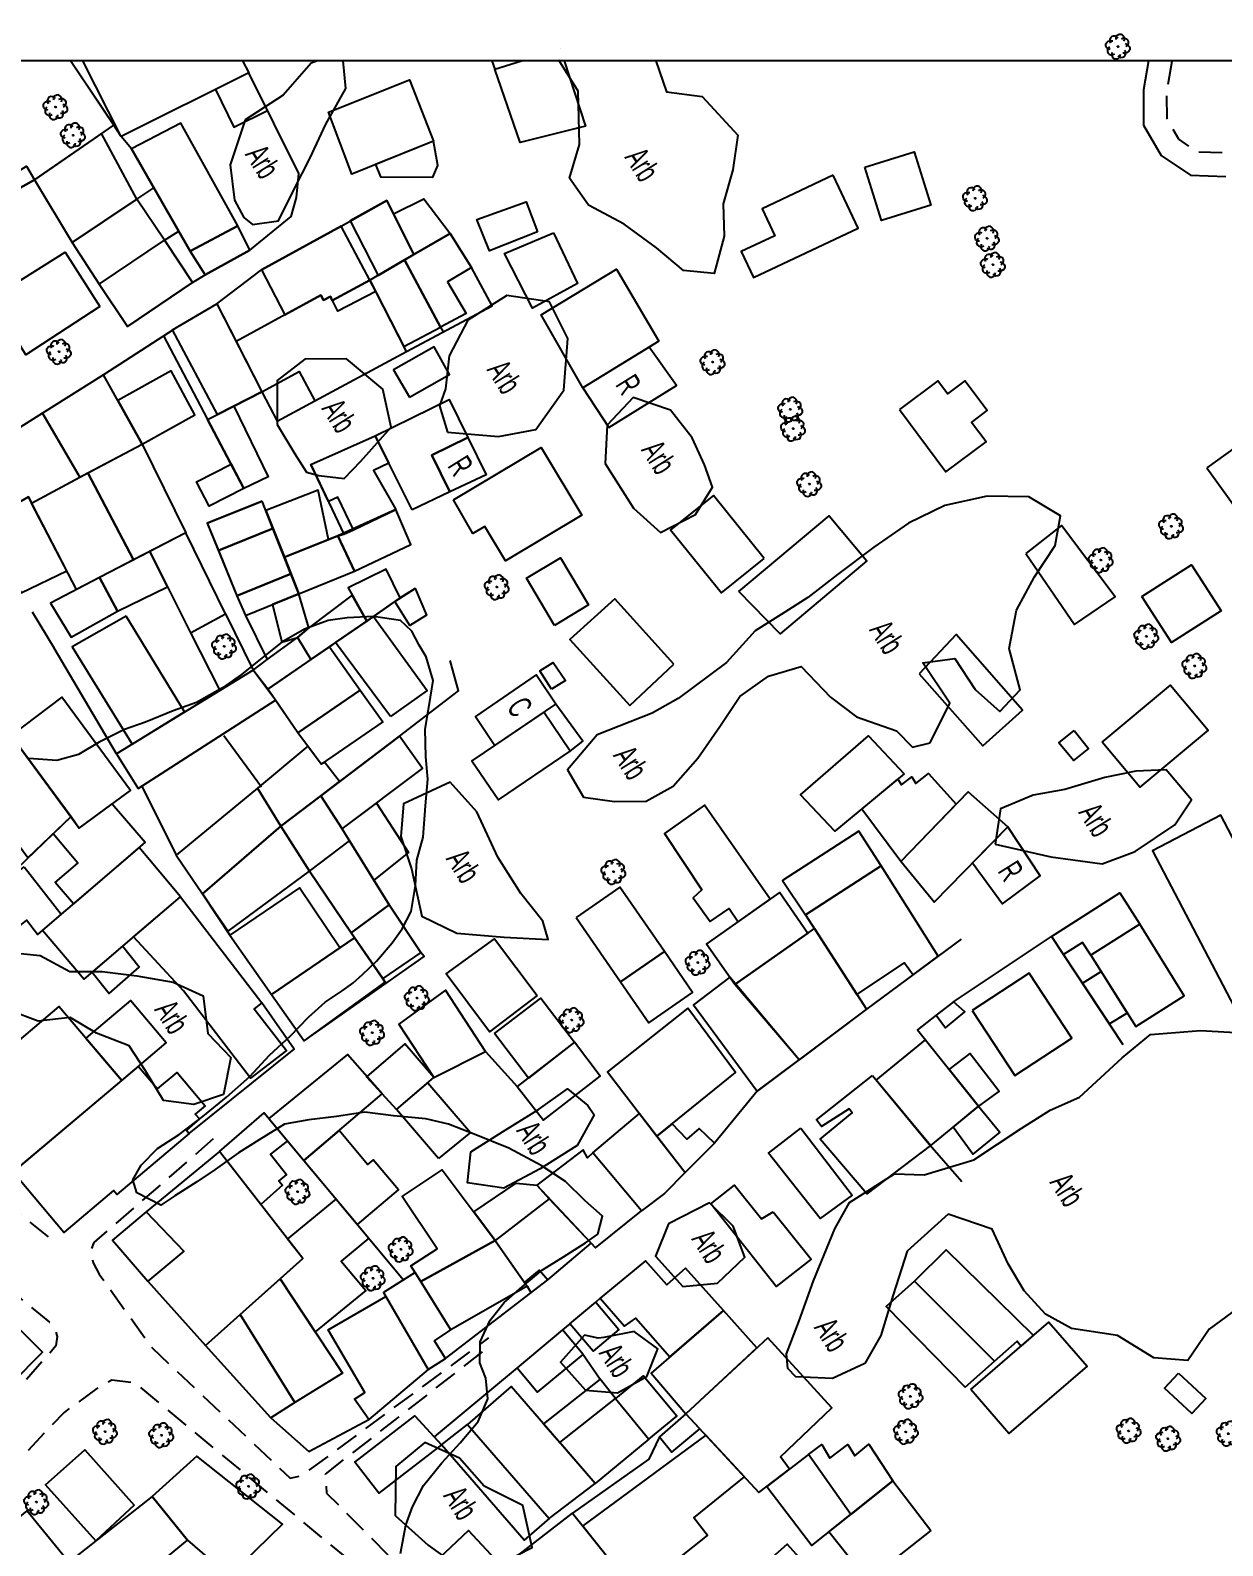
# Model space of a CAD drawing. Header units: millimetres. Extents: x 438774 to 440085, y 7202522 to 7203572.
# Drawn here: x 439417.3 to 439518.8, y 7203430.5 to 7203559.6 of the extents above; entities that cross this region are included whole.
import ezdxf

# ---------------------------------------------------------------- set-up
doc = ezdxf.new("R2010")
doc.units = ezdxf.units.MM
doc.linetypes.add('06', pattern=[3, 2, -1])
doc.linetypes.add('12', pattern=[3, 2, -1])
for name, color, linetype in [('0211', 255, 'Continuous'), ('0403', 4, 'Continuous'), ('0421', 104, 'Continuous'), ('0611', 30, 'Continuous'), ('0707', 7, 'Continuous'), ('0801', 10, 'Continuous'), ('0803', 160, 'Continuous'), ('1005', 3, 'Continuous'), ('1006', 3, 'Continuous'), ('1007', 3, 'Continuous')]:
    doc.layers.add(name, color=color, linetype=linetype)
doc.styles.add('02', font='swissc.ttf')

# ---------------------------------------------------------------- blocks, each defined once
blk = doc.blocks.new('09')
for p, q in [((-0.04, 0.01), (0.04, 0.01)), ((-0.02, 0.03), (0.02, 0.03)), ((0, 0.05), (0, 0.05)), ((-0.04, -0.01), (0.04, -0.01)), ((-0.02, -0.03), (0.02, -0.03))]:
    blk.add_line(p, q)
for points in [[(-0.61, 0.39), (-0.76, 0.34), (-0.88, 0.27), (-0.97, 0.13), (-1, 0), (-0.96, -0.15), (-0.88, -0.26), (-0.83, -0.31), (-0.73, -0.36), (-0.58, -0.38)], [(-0.12, 0.67), (-0.2, 0.77), (-0.32, 0.84), (-0.46, 0.87), (-0.62, 0.83), (-0.74, 0.77), (-0.81, 0.63), (-0.83, 0.49), (-0.83, 0.42), (-0.79, 0.32), (-0.69, 0.22), (-0.62, 0.16)], [(-0.41, 0.6), (-0.39, 0.72), (-0.35, 0.82), (-0.3, 0.88), (-0.18, 0.96), (-0.03, 1), (0.1, 0.96), (0.24, 0.87), (0.31, 0.75), (0.36, 0.62), (0.37, 0.55)], [(0.11, 0.66), (0.19, 0.71), (0.31, 0.78), (0.42, 0.81), (0.49, 0.81), (0.63, 0.78), (0.76, 0.7), (0.82, 0.58), (0.84, 0.41), (0.81, 0.28), (0.75, 0.16), (0.69, 0.06)], [(0.67, -0.42), (0.8, -0.38), (0.91, -0.29), (0.99, -0.14), (1.01, -0.01), (0.95, 0.14), (0.86, 0.24), (0.8, 0.29), (0.7, 0.32), (0.56, 0.34)], [(-0.14, -0.69), (-0.19, -0.75), (-0.3, -0.83), (-0.4, -0.87), (-0.48, -0.87), (-0.61, -0.83), (-0.74, -0.75), (-0.8, -0.63), (-0.83, -0.47), (-0.79, -0.33), (-0.7, -0.18), (-0.64, -0.12)], [(-0.38, -0.63), (-0.34, -0.76), (-0.26, -0.88), (-0.13, -0.97), (0.01, -1.01), (0.15, -0.97), (0.27, -0.88), (0.32, -0.83), (0.36, -0.73), (0.38, -0.57)], [(0.15, -0.7), (0.32, -0.83), (0.46, -0.87), (0.62, -0.85), (0.74, -0.79), (0.83, -0.66), (0.86, -0.52), (0.86, -0.45), (0.83, -0.34), (0.74, -0.24), (0.67, -0.18)]]:
    blk.add_lwpolyline(points)
blk.add_lwpolyline([(0, -0.05), (-0.05, 0), (0, 0.05), (0.05, 0)], close=True)

msp = doc.modelspace()

# ---------------------------------------------------------------- linework, layer by layer
msp.add_lwpolyline([(440081.59, 7203556.96), (438782.49, 7203556.96), (438782.49, 7202523.15), (440081.59, 7202523.15)], close=True)
at = {"layer": '0211', "linetype": '06', "flags": 128}
msp.add_lwpolyline([(439786.13, 7203343.3), (439785.47, 7203343.14), (439782.32, 7203341.57), (439780.03, 7203339.53), (439778.39, 7203338.59), (439776.51, 7203339.23), (439774.27, 7203340.25), (439772.23, 7203342.61), (439768.68, 7203343.77), (439765.54, 7203344.21), (439762.78, 7203344.62), (439760.67, 7203345.35), (439759.26, 7203347.2), (439757.42, 7203349.95), (439754.22, 7203352.18), (439750.84, 7203352.53), (439747.96, 7203353.18), (439744.37, 7203353.73), (439741.14, 7203352.39), (439738.75, 7203351.58), (439736.26, 7203351.75), (439733.34, 7203352.27), (439729.65, 7203352.63), (439726.91, 7203351.09), (439724.47, 7203351), (439721.46, 7203351.1), (439718.61, 7203350.97), (439716.63, 7203351.34), (439715.08, 7203353.3), (439712.28, 7203355.46), (439709.14, 7203356.67), (439706.17, 7203357.6), (439703.23, 7203358.32), (439700.33, 7203359.15), (439697.36, 7203359.85), (439694.41, 7203360.49), (439690.36, 7203361.38), (439688.51, 7203361.8), (439685.46, 7203362.31), (439682.43, 7203362.7), (439679.48, 7203363.04), (439676.54, 7203363.49), (439673.57, 7203363.95), (439670.6, 7203364.38), (439667.58, 7203364.85), (439664.48, 7203365.13), (439661.42, 7203365.24), (439658.38, 7203365.3), (439655.35, 7203365.29), (439652.35, 7203365.25), (439649.32, 7203365.26), (439646.27, 7203365.1), (439643.34, 7203365), (439640.48, 7203365.04), (439637.73, 7203365.32), (439635.03, 7203365.99), (439632.2, 7203366.94), (439629.23, 7203367.75), (439626.26, 7203368.48), (439623.31, 7203369.09), (439620.44, 7203369.75), (439617.56, 7203370.53), (439614.6, 7203371.29), (439611.53, 7203371.91), (439608.41, 7203372.29), (439605.21, 7203372.43), (439602.06, 7203372.2), (439599.16, 7203371.89), (439597.38, 7203371.92), (439596.37, 7203373.55), (439596.04, 7203375.89), (439596.33, 7203379.32), (439594.37, 7203382.43), (439592.65, 7203385.07), (439590.55, 7203387.57), (439588.01, 7203389.82), (439585.1, 7203391.36), (439582.34, 7203392.58), (439580.09, 7203393.75), (439578.76, 7203395.36), (439578.36, 7203397.36), (439579.17, 7203400.6), (439577.46, 7203403.62), (439577.31, 7203404.43), (439578.14, 7203406.02), (439580.15, 7203407.37), (439582.6, 7203408.71), (439585.32, 7203409.88), (439588.13, 7203411.23), (439590.82, 7203412.78), (439593.59, 7203414.49), (439596.08, 7203417), (439597.54, 7203419.69), (439599.37, 7203421.75), (439601.36, 7203423.96), (439603.3, 7203426.08), (439605.46, 7203427.89), (439607.89, 7203429.75), (439610.22, 7203431.94), (439612.25, 7203434.29), (439612.73, 7203437.8), (439613.23, 7203440.51), (439614.22, 7203443.01), (439615.47, 7203445.29), (439617.11, 7203447), (439619.42, 7203448.07), (439622.1, 7203449.09), (439624.69, 7203449.88), (439627.47, 7203450.11), (439630.54, 7203450.4), (439634.12, 7203450.95), (439637.35, 7203453.69), (439639.31, 7203456.66), (439640.27, 7203459.56), (439641.7, 7203462.04), (439642.9, 7203464.51), (439644.93, 7203466.56), (439647.01, 7203469.86), (439646.96, 7203470.38), (439648.36, 7203470.65), (439652.63, 7203472.9), (439652.51, 7203477.37), (439651.79, 7203480.16), (439648.69, 7203482.88), (439645.33, 7203483.7), (439642.35, 7203484.5), (439639, 7203485.01), (439635.76, 7203484.65), (439632.7, 7203484.31), (439629.64, 7203483.71), (439626.44, 7203482.94), (439623.45, 7203481.39), (439620.81, 7203479.54), (439618.42, 7203477.55), (439616.16, 7203475.55), (439613.75, 7203473.53), (439612.53, 7203472.05), (439611.64, 7203472.69), (439609.95, 7203474.7), (439608.38, 7203477.1), (439606.78, 7203479.63), (439605.16, 7203482.16), (439603.53, 7203484.69), (439601.88, 7203487.22), (439600.21, 7203489.74), (439598.48, 7203492.25), (439596.62, 7203494.72), (439594.67, 7203497.08), (439592.63, 7203499.43), (439590.39, 7203501.64), (439587.97, 7203503.72), (439585.31, 7203505.47), (439582.66, 7203507.04), (439579.95, 7203508.49), (439577.23, 7203509.84), (439574.6, 7203511.14), (439572.27, 7203512.51), (439570.29, 7203514.36), (439568.31, 7203516.46), (439566.58, 7203518.53), (439565.55, 7203520.64), (439565.4, 7203523.17), (439565.42, 7203526.08), (439565.57, 7203530.37), (439561.23, 7203532.39), (439557.33, 7203532.3), (439554.18, 7203530.78), (439551.69, 7203529.35), (439550.11, 7203528.82), (439548.93, 7203529.84), (439547.58, 7203532.01), (439546.54, 7203534.41), (439546.09, 7203536.73), (439546.65, 7203539.06), (439547.8, 7203541.69), (439549.15, 7203545.24), (439547.75, 7203549), (439545.66, 7203551.96), (439542.65, 7203553.99), (439539.2, 7203555.18), (439535.49, 7203554.97), (439532.6, 7203553.86), (439529.69, 7203553.41), (439526.57, 7203552.4), (439523.69, 7203551.09), (439521.16, 7203549.79), (439518.77, 7203549.11), (439516.64, 7203549.18), (439515.02, 7203550.28), (439514.02, 7203552.03), (439514, 7203554.31), (439514.46, 7203556.94), (439514.47, 7203556.96)], dxfattribs=at)
at = {"layer": '0403', "linetype": 'Continuous', "flags": 128}
msp.add_lwpolyline([(439512.44, 7203556.96), (439512, 7203554.48), (439512.02, 7203551.48), (439513.52, 7203548.88), (439516.01, 7203547.21), (439519.01, 7203547.1)], dxfattribs=at)
at = {"layer": '0421', "linetype": 'Continuous', "flags": 128}
msp.add_lwpolyline([(439448.77, 7203429.83), (439449.22, 7203432.24), (439449.78, 7203433.79), (439450.71, 7203435.62), (439452.28, 7203437.55), (439453.84, 7203439.26), (439455.38, 7203441.07), (439456.21, 7203443), (439456.02, 7203444.76), (439455.53, 7203446.06), (439455.54, 7203447.85), (439456.4, 7203449.69), (439457.58, 7203451.2), (439459.31, 7203452.7), (439460.86, 7203453.97), (439462.64, 7203455.09), (439464.5, 7203456.29), (439465.55, 7203457.02), (439465.96, 7203458.55), (439464.48, 7203459.86), (439462.81, 7203461.52), (439460.73, 7203462.86), (439457.98, 7203464.34), (439455.19, 7203465.49), (439452.85, 7203466.39), (439450.91, 7203466.83), (439448.17, 7203467.11), (439445.73, 7203467.42), (439443.31, 7203467.03), (439440.97, 7203466.77), (439438.9, 7203466.38), (439436.73, 7203465.05), (439434.97, 7203463.94), (439432.98, 7203462.52), (439431.43, 7203461.47), (439429.56, 7203460.28), (439428.36, 7203459.48), (439426.32, 7203460.53), (439425.98, 7203461.64), (439426.69, 7203462.9), (439428.09, 7203464.32), (439429.93, 7203465.52), (439431.95, 7203467.04), (439433.96, 7203468.7), (439435.93, 7203470.46), (439437.61, 7203472.27), (439439.41, 7203473.9), (439440.94, 7203475.5), (439442.36, 7203476.79), (439443.8, 7203477.75), (439444.7, 7203478.39), (439445.52, 7203479.13), (439446.72, 7203480.26), (439448.06, 7203481.82), (439448.91, 7203483.03), (439449.68, 7203484.49), (439450.04, 7203486.73), (439450.15, 7203488.87), (439450.7, 7203490.84), (439450.9, 7203493.5), (439451.09, 7203495.78), (439450.93, 7203497.67), (439450.86, 7203500.02), (439451.21, 7203502.05), (439451.56, 7203504.19), (439450.96, 7203506.18), (439450.35, 7203507.18), (439449.73, 7203508.38), (439448.76, 7203509.28), (439446.47, 7203509.64), (439444.24, 7203509.51), (439442.62, 7203509.28), (439440.6, 7203508.54), (439438.66, 7203507.43), (439436.98, 7203506.12), (439435.23, 7203504.68), (439433.62, 7203503.55), (439431.39, 7203502.29), (439429.42, 7203501.59), (439427.06, 7203500.63), (439425.27, 7203500), (439423.13, 7203498.91), (439421.35, 7203497.88), (439419.52, 7203497.35), (439417.12, 7203497.54)], dxfattribs=at)
at = {"layer": '0611', "linetype": '12', "flags": 128}
for points in [[(439300.65, 7203549.6), (439332.81, 7203519.57), (439385.74, 7203476.29), (439418.9, 7203449.53), (439419.33, 7203449.01), (439419.53, 7203448.31), (439419.43, 7203447.5), (439405.25, 7203431.26), (439403.64, 7203427.49), (439400.47, 7203422.97), (439397.16, 7203419.83), (439393.79, 7203417.46), (439389.21, 7203414.52), (439367.76, 7203405.37), (439361.74, 7203401.87), (439351.11, 7203395.7), (439347.83, 7203393.37), (439345.42, 7203391.28), (439343.17, 7203388.56), (439337.08, 7203380.24), (439332.12, 7203372.27), (439327.65, 7203367.25), (439322.46, 7203361.57), (439317.48, 7203356.5), (439308.89, 7203348.57), (439294.71, 7203333.8), (439288.14, 7203325.29), (439286.49, 7203321.81), (439284.59, 7203317.74), (439283.36, 7203313.67), (439282.7, 7203310.14), (439281.8, 7203302.92), (439281.13, 7203294.43), (439281.98, 7203283.9), (439280.61, 7203259.71), (439219.54, 7203257.85), (439207.06, 7203257.76), (439113.11, 7203256.92)], [(439418.8, 7203456.8), (439396.75, 7203474.32), (439370.87, 7203495.09)], [(439432.83, 7203465.13), (439422.65, 7203456.3), (439422.43, 7203455.71), (439422.6, 7203454.57), (439423.12, 7203453.62), (439427.62, 7203447.33), (439439.37, 7203436.25), (439440.21, 7203436.43), (439441.2, 7203437.05), (439456.28, 7203448.18)], [(439455.73, 7203447), (439442.34, 7203436.58), (439442.48, 7203434.97), (439449.24, 7203428.15)], [(439449.01, 7203425.46), (439426.17, 7203444.36), (439424.2, 7203444.58), (439422.91, 7203443.88), (439420.13, 7203441.84), (439409.45, 7203430.59), (439408.16, 7203428.19), (439406.66, 7203426.05), (439398.01, 7203418.08), (439390.13, 7203411.9), (439382.42, 7203408.17), (439370.21, 7203403.35), (439359.37, 7203398.01), (439351.56, 7203393.07), (439347.32, 7203389.48), (439344.17, 7203385.67), (439337.6, 7203376.86), (439333.05, 7203369.56), (439327.75, 7203363.43), (439312.91, 7203348.72), (439298.14, 7203333.34), (439296.12, 7203330.6), (439292.55, 7203325.69), (439290.66, 7203322.32), (439289.63, 7203320.04), (439288.15, 7203315.49), (439287.36, 7203310.38), (439284.52, 7203259.91), (439284.89, 7203259.34), (439285.52, 7203259.06), (439349.65, 7203259.94), (439362.8, 7203259.95)]]:
    msp.add_lwpolyline(points, dxfattribs=at)
at = {"layer": '0707', "linetype": 'Continuous', "flags": 128}
for points in [[(439435.93, 7203540.84), (439432.13, 7203538.73), (439430.86, 7203540.74), (439425.86, 7203549.47), (439425, 7203550.52), (439424.36, 7203551.47), (439420.67, 7203556.96)], [(439435.33, 7203556.96), (439435.85, 7203555.93)], [(439435.93, 7203540.84), (439439.45, 7203543.7), (439439.92, 7203545.3), (439440.11, 7203547.37), (439435.85, 7203555.93), (439425, 7203550.52)], [(439400.85, 7203538.23), (439411.42, 7203545.07), (439411.98, 7203543.7), (439417.61, 7203546.82), (439424.36, 7203551.47)], [(439417.61, 7203546.82), (439420.81, 7203541.47), (439423.12, 7203537.94), (439425.54, 7203534.34)], [(439420.81, 7203541.47), (439426.32, 7203545.18), (439427.77, 7203546.15)], [(439449.27, 7203532.21), (439446.67, 7203537.3), (439446.17, 7203538.27), (439443.72, 7203542.88), (439447.61, 7203545.06), (439449.89, 7203540.45)], [(439423.12, 7203537.94), (439428.68, 7203541.67), (439429.89, 7203542.45)], [(439432.34, 7203526.4), (439433.18, 7203526.83), (439434.59, 7203527.55), (439436.96, 7203528.76), (439438.27, 7203526.27), (439441.47, 7203528), (439449.27, 7203532.21), (439456.58, 7203536.08), (439454.8, 7203539.36), (439452.98, 7203542.26)], [(439433.13, 7203536.26), (439436.92, 7203539.15), (439443.72, 7203542.88)], [(439452.98, 7203542.26), (439449.89, 7203540.45), (439449.1, 7203539.99), (439446.87, 7203538.67), (439446.17, 7203538.27), (439442.96, 7203536.53), (439442.8, 7203536.87), (439442.2, 7203536.56), (439441.99, 7203536.99), (439434.78, 7203533.04)], [(439449.1, 7203539.99), (439452.18, 7203534.27), (439452.39, 7203533.87)], [(439425.54, 7203534.34), (439431.07, 7203538.07), (439432.13, 7203538.73)], [(439429.37, 7203534.03), (439433.13, 7203536.26), (439434.78, 7203533.04), (439436.96, 7203528.76)], [(439429.5, 7203534.11), (439423.48, 7203530.2)], [(439428.58, 7203533.52), (439435.44, 7203520.53)], [(439441.12, 7203522.58), (439443.94, 7203516.65)], [(439432.32, 7203517.58), (439436.98, 7203519.46)], [(439440.11, 7203511.55), (439439.43, 7203513.25), (439438.88, 7203514.67), (439437.9, 7203517.12), (439437.29, 7203518.66), (439436.98, 7203519.46)], [(439438.88, 7203514.67), (439442.65, 7203516.19), (439443.44, 7203516.51), (439443.94, 7203516.65), (439444.76, 7203517), (439448.36, 7203518.74)], [(439432.32, 7203517.58), (439434.83, 7203511.39), (439435.58, 7203509.71), (439437.43, 7203505.96)], [(439435.58, 7203509.71), (439440.11, 7203511.55), (439444.85, 7203513.5), (439449.65, 7203515.77)], [(439450.01, 7203512), (439448.75, 7203511.23), (439448.28, 7203510.9), (439446.47, 7203509.64), (439445.89, 7203509.24), (439443.23, 7203507.4), (439442.73, 7203507.05), (439441.13, 7203505.96), (439437.47, 7203503.45)], [(439417.41, 7203510.02), (439419.29, 7203506.93)], [(439433.88, 7203509.86), (439436.22, 7203505.06)], [(439430.88, 7203508.24), (439433.38, 7203503.32)], [(439436.22, 7203505.06), (439437.43, 7203505.96), (439440, 7203507.85)], [(439424.58, 7203497.94), (439419.29, 7203506.93)], [(439442.01, 7203497.04), (439440.03, 7203499.72), (439438.12, 7203502.51), (439437.47, 7203503.45), (439436.22, 7203505.06)], [(439441.98, 7203494.36), (439448.69, 7203499.44), (439453.71, 7203503.29), (439452.98, 7203505.89)], [(439463.21, 7203498.15), (439464.29, 7203499.01), (439461.99, 7203502.16)], [(439433.73, 7203499.49), (439436.93, 7203495.13)], [(439426.76, 7203495.17), (439429.66, 7203489.31), (439431.91, 7203486.02), (439434.25, 7203482.48), (439437.79, 7203477.42), (439440.57, 7203473.49), (439450.79, 7203480.66), (439450.49, 7203481.01), (439447.81, 7203485.08), (439446.5, 7203487.18), (439444.43, 7203490.52), (439443.79, 7203491.53), (439441.98, 7203494.36)], [(439420.72, 7203492.59), (439402.25, 7203474.82), (439397.39, 7203478.72)], [(439434.09, 7203482.82), (439441.02, 7203487.95), (439444.43, 7203490.52)], [(439441.02, 7203487.95), (439444.57, 7203482.69), (439447.47, 7203478.48), (439447.52, 7203478.38)], [(439437.79, 7203477.42), (439444.86, 7203482.26)], [(439496.49, 7203482.14), (439488.44, 7203476.17), (439479.13, 7203469.19), (439475.49, 7203464.78), (439472.99, 7203462.26)], [(439495.84, 7203476.8), (439504.18, 7203482.38)], [(439504.18, 7203482.38), (439510.26, 7203473.17)], [(439430.78, 7203465.58), (439439.72, 7203472.78), (439436.96, 7203476.71)], [(439494.35, 7203475.67), (439492.78, 7203474.43), (439497.97, 7203467.91)], [(439456, 7203472.58), (439458.71, 7203469.6)], [(439488.95, 7203470.53), (439493.64, 7203464.86), (439496.54, 7203461.52)], [(439437.16, 7203467.36), (439449.02, 7203453.12)], [(439427.13, 7203458.91), (439424.26, 7203456.52), (439427.27, 7203453.02)], [(439452.61, 7203446.44), (439461.3, 7203453.13)], [(439459.54, 7203452.59), (439459.87, 7203452.04)], [(439465.76, 7203451.58), (439465.38, 7203451.23)], [(439463.18, 7203449.37), (439462.57, 7203448.86)], [(439480.04, 7203448.2), (439473.05, 7203441.73), (439470.81, 7203439.76), (439469.9, 7203437.87), (439463.42, 7203433.27)], [(439464.31, 7203446.76), (439465.75, 7203444.68)], [(439458.71, 7203445.65), (439451.64, 7203439.77)], [(439437.72, 7203441.39), (439440.96, 7203438.51), (439446.07, 7203441.24)]]:
    msp.add_lwpolyline(points, dxfattribs=at)
at = {"layer": '0801', "linetype": 'Continuous', "flags": 128}
for points in [[(439462.37, 7203558.01), (439462.37, 7203558.01)], [(439435.33, 7203556.96), (439435.85, 7203555.93), (439425, 7203550.52), (439420.67, 7203556.96)], [(439435.33, 7203556.96), (439435.85, 7203555.93), (439425, 7203550.52), (439421.72, 7203556.96)], [(439456.54, 7203556.96), (439456.79, 7203556.23), (439459.08, 7203556.96)], [(439462.71, 7203556.96), (439464.51, 7203551.38), (439458.95, 7203549.99), (439456.79, 7203556.23), (439459.08, 7203556.96)]]:
    msp.add_lwpolyline(points, dxfattribs=at)
for points in [[(439437.44, 7203552.72), (439435.85, 7203555.93), (439433.02, 7203554.52), (439434.57, 7203551.29), (439437.44, 7203552.72)], [(439451.57, 7203550.12), (439444.63, 7203547.3), (439442.63, 7203552.58), (439449.52, 7203555.33), (439451.57, 7203550.12)], [(439425.86, 7203549.47), (439430.86, 7203540.74), (439434.92, 7203542.91), (439430.06, 7203551.65), (439425.86, 7203549.47)], [(439420.81, 7203541.47), (439426.32, 7203545.18), (439423.32, 7203550.75), (439417.61, 7203546.82), (439420.81, 7203541.47)], [(439451.57, 7203550.12), (439446.65, 7203548.12), (439447.07, 7203547.06), (439451.52, 7203547.04), (439451.95, 7203548.05), (439451.57, 7203550.12)], [(439488.3, 7203547.89), (439492.5, 7203549.2), (439493.91, 7203544.67), (439489.72, 7203543.36), (439488.3, 7203547.89)], [(439417.61, 7203546.82), (439415.44, 7203545.61), (439414.76, 7203546.65), (439416.94, 7203547.98), (439417.61, 7203546.82)], [(439485.6, 7203547.21), (439479.55, 7203544.35), (439480.63, 7203542.05), (439477.77, 7203540.7), (439478.82, 7203538.49), (439487.73, 7203542.71), (439485.6, 7203547.21)], [(439423.12, 7203537.94), (439428.68, 7203541.67), (439426.32, 7203545.18), (439420.81, 7203541.47), (439423.12, 7203537.94)], [(439446.87, 7203538.67), (439449.89, 7203540.45), (439447.61, 7203545.06), (439444.49, 7203543.32), (439446.87, 7203538.67)], [(439449.89, 7203540.45), (439448.17, 7203543.91), (439450.75, 7203545.2), (439452.98, 7203542.26), (439449.89, 7203540.45)], [(439460.44, 7203542.38), (439456.34, 7203540.76), (439455.25, 7203543.45), (439459.45, 7203544.93), (439460.44, 7203542.38)], [(439434.92, 7203542.91), (439430.86, 7203540.74), (439432.13, 7203538.73), (439435.93, 7203540.84), (439434.92, 7203542.91)], [(439438.92, 7203535.31), (439441.99, 7203536.99), (439442.2, 7203536.56), (439442.8, 7203536.87), (439442.96, 7203536.53), (439446.17, 7203538.27), (439443.72, 7203542.88), (439436.92, 7203539.15), (439438.92, 7203535.31)], [(439449.1, 7203539.99), (439452.98, 7203542.26), (439454.8, 7203539.36), (439452.77, 7203538.12), (439454.37, 7203535.43), (439452.18, 7203534.27), (439449.1, 7203539.99)], [(439461.78, 7203542.31), (439463.84, 7203537.98), (439460, 7203535.88), (439457.61, 7203540.55), (439461.78, 7203542.31)], [(439431.07, 7203538.07), (439425.54, 7203534.34), (439423.12, 7203537.94), (439428.68, 7203541.67), (439431.07, 7203538.07)], [(439423.16, 7203536.04), (439416.86, 7203531.91), (439413.91, 7203536.7), (439420.23, 7203540.67), (439423.16, 7203536.04)], [(439446.17, 7203538.27), (439449.06, 7203532.62), (439452.18, 7203534.27), (439449.1, 7203539.99), (439446.17, 7203538.27)], [(439470.75, 7203533.09), (439464.29, 7203529.09), (439460.73, 7203535.32), (439467.16, 7203539.22), (439470.75, 7203533.09)], [(439434.78, 7203533.04), (439436.96, 7203528.76), (439440.14, 7203530.5), (439441.47, 7203528), (439449.27, 7203532.21), (439446.67, 7203537.3), (439443.42, 7203535.63), (439442.8, 7203536.87), (439442.2, 7203536.56), (439441.99, 7203536.99), (439434.78, 7203533.04)], [(439433.18, 7203526.83), (439429.37, 7203534.03), (439433.13, 7203536.26), (439436.96, 7203528.76), (439433.18, 7203526.83)], [(439449.52, 7203528.32), (439452.95, 7203530.23), (439451.63, 7203532.58), (439448.18, 7203530.64), (439449.52, 7203528.32)], [(439469.93, 7203532.57), (439464.29, 7203529.09), (439466.49, 7203525.73), (439472.27, 7203529.31), (439469.93, 7203532.57)], [(439424.7, 7203528.02), (439426.77, 7203524.31), (439431.25, 7203526.8), (439429.25, 7203530.55), (439424.7, 7203528.02)], [(439418.3, 7203526.95), (439421.48, 7203521.49), (439426.77, 7203524.31), (439423.48, 7203530.2), (439418.3, 7203526.95)], [(439491.24, 7203527.25), (439495.19, 7203521.94), (439498.61, 7203524.49), (439497.37, 7203526.16), (439498.71, 7203527.16), (439496.81, 7203529.71), (439495.32, 7203528.58), (439494.5, 7203529.69), (439491.24, 7203527.25)], [(439449.76, 7203518.7), (439446.61, 7203525.01), (439452.91, 7203528.11), (439454.49, 7203524.88), (439451.43, 7203523.38), (439452.96, 7203520.25), (439449.76, 7203518.7)], [(439417.36, 7203519.29), (439421.48, 7203521.49), (439418.3, 7203526.95), (439410.56, 7203522.05), (439413.14, 7203517.54), (439417.09, 7203519.81), (439417.36, 7203519.29)], [(439435.44, 7203520.53), (439432.34, 7203526.4), (439434.59, 7203527.55), (439437.49, 7203521.53), (439435.44, 7203520.53)], [(439426.77, 7203524.31), (439430.49, 7203516.74), (439426.04, 7203514.44), (439422.15, 7203521.85), (439426.77, 7203524.31)], [(439448.36, 7203518.74), (439444.76, 7203517), (439443.42, 7203519.8), (439442.63, 7203519.41), (439441.12, 7203522.58), (439446.61, 7203525.01), (439447.77, 7203522.69), (439446.46, 7203522.05), (439448.36, 7203518.74)], [(439452.96, 7203520.25), (439451.43, 7203523.38), (439454.49, 7203524.88), (439456.06, 7203521.68), (439452.96, 7203520.25)], [(439517.4, 7203522.3), (439521.43, 7203516.71), (439525.57, 7203519.68), (439521.55, 7203525.28), (439517.4, 7203522.3)], [(439453.29, 7203519.56), (439460.74, 7203524.03), (439464.2, 7203518.26), (439457.7, 7203514.36), (439455.94, 7203517.3), (439454.92, 7203516.69), (439453.29, 7203519.56)], [(439426.04, 7203514.44), (439421.2, 7203511.92), (439417.36, 7203519.29), (439422.15, 7203521.85), (439426.04, 7203514.44)], [(439434.35, 7203522.59), (439435.44, 7203520.53), (439432.47, 7203519.02), (439431.4, 7203521.09), (439434.35, 7203522.59)], [(439438.88, 7203514.67), (439442.65, 7203516.19), (439441.75, 7203520.4), (439437.29, 7203518.66), (439438.88, 7203514.67)], [(439420.36, 7203513.52), (439417.09, 7203519.81), (439413.14, 7203517.54), (439416.49, 7203511.64), (439420.36, 7203513.52)], [(439436.98, 7203519.46), (439432.32, 7203517.58), (439433.27, 7203515.25), (439437.9, 7203517.12), (439436.98, 7203519.46)], [(439479.73, 7203514.57), (439475.4, 7203519.93), (439471.76, 7203517), (439476.08, 7203511.63), (439479.73, 7203514.57)], [(439448.36, 7203518.74), (439443.44, 7203516.51), (439444.85, 7203513.5), (439449.65, 7203515.77), (439448.36, 7203518.74)], [(439477.57, 7203511.76), (439485.25, 7203518.21), (439488.47, 7203514.37), (439481.08, 7203508.16), (439477.57, 7203511.76)], [(439427.43, 7203515.16), (439430.88, 7203508.24), (439433.88, 7203509.86), (439430.49, 7203516.74), (439427.43, 7203515.16)], [(439437.9, 7203517.12), (439433.27, 7203515.25), (439434.83, 7203511.39), (439439.43, 7203513.25), (439437.9, 7203517.12)], [(439440.11, 7203511.55), (439444.85, 7203513.5), (439443.44, 7203516.51), (439438.88, 7203514.67), (439440.11, 7203511.55)], [(439501.99, 7203514.99), (439506.14, 7203508.94), (439509.6, 7203511.31), (439505.04, 7203517.37), (439501.99, 7203514.99)], [(439427.43, 7203515.16), (439423.15, 7203512.94), (439424.69, 7203510.09), (439428.92, 7203512.16), (439427.43, 7203515.16)], [(439461.87, 7203508.85), (439459.48, 7203512.89), (439462.39, 7203514.61), (439464.78, 7203510.61), (439461.87, 7203508.85)], [(439511.88, 7203511.33), (439516.09, 7203514.04), (439518.62, 7203510.11), (439514.4, 7203507.41), (439511.88, 7203511.33)], [(439424.69, 7203510.09), (439423.15, 7203512.94), (439418.96, 7203510.76), (439420.73, 7203507.86), (439424.69, 7203510.09)], [(439439.43, 7203513.25), (439434.83, 7203511.39), (439435.58, 7203509.71), (439440.11, 7203511.55), (439439.43, 7203513.25)], [(439445.89, 7203509.24), (439448.75, 7203511.23), (439447.56, 7203513.67), (439444.32, 7203512.06), (439445.89, 7203509.24)], [(439440.11, 7203511.55), (439437.87, 7203510.64), (439438.66, 7203507.43), (439440, 7203507.85), (439440.97, 7203508.66), (439440.11, 7203511.55)], [(439441.13, 7203505.96), (439445.89, 7203509.24), (439444.66, 7203511.45), (439440.97, 7203508.66), (439440, 7203507.85), (439441.13, 7203505.96)], [(439448.28, 7203510.9), (439450.01, 7203512), (439450.99, 7203509.74), (439449.57, 7203508.85), (439448.28, 7203510.9)], [(439472.04, 7203505.58), (439467.02, 7203511.14), (439463.19, 7203507.68), (439468.28, 7203502.05), (439472.04, 7203505.58)], [(439425.41, 7203509.66), (439420.82, 7203507.04), (439425.92, 7203498.76), (439430.39, 7203501.5), (439425.41, 7203509.66)], [(439447.92, 7203501.11), (439443.23, 7203507.4), (439446.47, 7203509.64), (439451.04, 7203503.32), (439447.92, 7203501.11)], [(439492.92, 7203504.75), (439498.33, 7203498.6), (439501.72, 7203501.64), (439496.07, 7203508.08), (439492.92, 7203504.75)], [(439442.73, 7203507.05), (439445.34, 7203503.36), (439440.03, 7203499.72), (439437.47, 7203503.45), (439442.73, 7203507.05)], [(439426.44, 7203494.98), (439438.12, 7203502.51), (439436.22, 7203505.06), (439424.58, 7203497.94), (439426.44, 7203494.98)], [(439461.61, 7203503.45), (439460.63, 7203504.99), (439461.77, 7203505.71), (439462.82, 7203504.17), (439461.61, 7203503.45)], [(439456.79, 7203498.63), (439461.99, 7203502.16), (439460.32, 7203504.65), (439455.16, 7203501.1), (439456.79, 7203498.63)], [(439508.49, 7203498.92), (439514.31, 7203503.79), (439517.51, 7203499.95), (439511.7, 7203495.09), (439508.49, 7203498.92)], [(439415.63, 7203499.49), (439421.42, 7203491.6), (439425.78, 7203494.81), (439419.95, 7203502.76), (439415.63, 7203499.49)], [(439440.03, 7203499.72), (439445.34, 7203503.36), (439447.27, 7203500.65), (439442.01, 7203497.04), (439440.03, 7203499.72)], [(439420.72, 7203492.59), (439417.04, 7203489.06), (439412.36, 7203495.41), (439412.93, 7203495.97), (439410.57, 7203498.39), (439414.53, 7203500.98), (439420.72, 7203492.59)], [(439460.98, 7203501.48), (439454.85, 7203497.32), (439457.1, 7203494), (439463.21, 7203498.15), (439460.98, 7203501.48)], [(439506.11, 7203499.93), (439507.34, 7203498.38), (439506.04, 7203497.35), (439504.81, 7203498.88), (439506.11, 7203499.93)], [(439438.58, 7203491.78), (439441.98, 7203494.36), (439443.56, 7203495.56), (439442.29, 7203497.23), (439442.01, 7203497.04), (439440.88, 7203498.58), (439436.58, 7203495.02), (439438.58, 7203491.78)], [(439448.69, 7203499.44), (439441.98, 7203494.36), (439443.79, 7203491.53), (439450.65, 7203496.69), (439448.69, 7203499.44)], [(439491.65, 7203496.22), (439485.75, 7203491.33), (439482.82, 7203494.44), (439488.59, 7203499.46), (439491.65, 7203496.22)], [(439496.08, 7203493.63), (439491.36, 7203488.76), (439488.04, 7203493.23), (439491.11, 7203495.78), (439491.42, 7203495.3), (439492.28, 7203495.98), (439492.64, 7203495.41), (439493.71, 7203496.25), (439496.08, 7203493.63)], [(439431.91, 7203486.02), (439438.58, 7203491.78), (439436.58, 7203495.02), (439429.66, 7203489.31), (439431.91, 7203486.02)], [(439500.46, 7203491.71), (439494.2, 7203485.29), (439491.36, 7203488.76), (439497.1, 7203494.69), (439500.46, 7203491.71)], [(439424.23, 7203493.68), (439427.04, 7203490.4), (439420.92, 7203485.16), (439419.38, 7203486.97), (439421.3, 7203488.62), (439419.19, 7203491.12), (439420.72, 7203492.59), (439421.42, 7203491.6), (439424.23, 7203493.68)], [(439443.79, 7203491.53), (439441.98, 7203494.36), (439438.58, 7203491.78), (439441.02, 7203487.95), (439444.43, 7203490.52), (439443.79, 7203491.53)], [(439446.5, 7203487.18), (439443.79, 7203491.53), (439446.71, 7203493.73), (439449.44, 7203489.54), (439446.5, 7203487.18)], [(439480.23, 7203485.54), (439474.63, 7203493.57), (439471.25, 7203491.15), (439474.43, 7203486.34), (439473.68, 7203485.66), (439475.12, 7203483.65), (439476.73, 7203484.77), (439477.51, 7203483.62), (439480.23, 7203485.54)], [(439434.09, 7203482.82), (439441.02, 7203487.95), (439438.58, 7203491.78), (439431.91, 7203486.02), (439434.09, 7203482.82)], [(439525.86, 7203478.83), (439518.59, 7203492.7), (439512.78, 7203489.66), (439520.04, 7203475.78), (439525.86, 7203478.83)], [(439441.02, 7203487.95), (439444.43, 7203490.52), (439447.81, 7203485.08), (439444.57, 7203482.69), (439441.02, 7203487.95)], [(439483.25, 7203484.23), (439489.69, 7203488.4), (439487.79, 7203491.33), (439481.29, 7203487.13), (439483.25, 7203484.23)], [(439497.47, 7203488.65), (439500.02, 7203485.15), (439503.22, 7203487.54), (439500.46, 7203491.71), (439497.47, 7203488.65)], [(439426.51, 7203489.95), (439418.29, 7203482.9), (439421.84, 7203478.75), (439430.04, 7203485.75), (439426.51, 7203489.95)], [(439416.74, 7203488.3), (439419.88, 7203484.27), (439417.88, 7203482.54), (439416.92, 7203483.77), (439416.36, 7203483.32), (439414.07, 7203486.2), (439416.74, 7203488.3)], [(439494.53, 7203480.69), (439489.69, 7203488.4), (439483.25, 7203484.23), (439487.62, 7203477.44), (439491.68, 7203480.14), (439492.42, 7203479.12), (439494.53, 7203480.69)], [(439430.04, 7203485.75), (439436.96, 7203476.71), (439436.32, 7203476.22), (439439.05, 7203472.65), (439435.99, 7203470.31), (439430.3, 7203477.75), (439426.04, 7203482.35), (439430.04, 7203485.75)], [(439437.79, 7203477.42), (439443.61, 7203481.4), (439440.16, 7203486.51), (439434.25, 7203482.48), (439437.79, 7203477.42)], [(439463.71, 7203483.98), (439467.49, 7203478.51), (439471.23, 7203481.09), (439467.44, 7203486.57), (439463.71, 7203483.98)], [(439483.45, 7203482.67), (439477.23, 7203478.29), (439474.82, 7203481.72), (439481.07, 7203486.13), (439483.45, 7203482.67)], [(439504.18, 7203482.38), (439510.01, 7203486.08), (439511.71, 7203483.41), (439507.52, 7203480.77), (439506.83, 7203481.86), (439505.2, 7203480.84), (439504.18, 7203482.38)], [(439444.57, 7203482.69), (439447.81, 7203485.08), (439450.49, 7203481.01), (439447.25, 7203478.79), (439444.57, 7203482.69)], [(439484, 7203483.06), (439488.44, 7203476.17), (439482.71, 7203471.88), (439477.23, 7203478.29), (439484, 7203483.06)], [(439511.71, 7203483.41), (439507.52, 7203480.77), (439511.36, 7203474.71), (439515.47, 7203477.31), (439511.71, 7203483.41)], [(439425.11, 7203481.55), (439422.52, 7203479.33), (439423.97, 7203477.51), (439426.53, 7203479.75), (439425.11, 7203481.55)], [(439447.25, 7203478.79), (439444.86, 7203482.26), (439437.79, 7203477.42), (439440.57, 7203473.49), (439447.47, 7203478.48), (439447.25, 7203478.79)], [(439460.39, 7203477.34), (439456.33, 7203474.25), (439452.66, 7203479.2), (439456.76, 7203482.17), (439460.39, 7203477.34)], [(439471.23, 7203481.09), (439467.49, 7203478.51), (439469.9, 7203475.02), (439473.63, 7203477.6), (439471.23, 7203481.09)], [(439482.71, 7203471.88), (439476.8, 7203478.9), (439473.7, 7203476.54), (439479.13, 7203469.19), (439482.71, 7203471.88)], [(439497.43, 7203476.07), (439501.05, 7203470.53), (439505.91, 7203473.71), (439502.29, 7203479.25), (439497.43, 7203476.07)], [(439456, 7203472.58), (439452.6, 7203477.79), (439448.63, 7203474.91), (439451.6, 7203470.36), (439456, 7203472.58)], [(439425.05, 7203470.11), (439419.69, 7203476.42), (439409.51, 7203467.78), (439414.83, 7203461.51), (439425.05, 7203470.11)], [(439425.05, 7203470.11), (439428.83, 7203473.31), (439425.77, 7203476.93), (439421.98, 7203473.71), (439425.05, 7203470.11)], [(439456.77, 7203474.12), (439460.72, 7203477.13), (439463.59, 7203473.36), (439459.65, 7203470.32), (439456.77, 7203474.12)], [(439495.84, 7203476.8), (439494.35, 7203475.67), (439495.16, 7203474.6), (439496.81, 7203475.95), (439495.84, 7203476.8)], [(439473.22, 7203476.26), (439466.38, 7203470.84), (439470.6, 7203465.37), (439477.29, 7203470.78), (439473.22, 7203476.26)], [(439448.43, 7203467.65), (439451.6, 7203470.36), (439449.14, 7203473.23), (439445.87, 7203470.42), (439448.43, 7203467.65)], [(439463.59, 7203473.36), (439458.71, 7203469.6), (439460.94, 7203466.72), (439465.76, 7203470.47), (439463.59, 7203473.36)], [(439493.47, 7203473.56), (439497.97, 7203467.91), (439493.89, 7203464.57), (439489.27, 7203470.14), (439493.47, 7203473.56)], [(439415.79, 7203462.31), (439426.47, 7203471.31), (439428.08, 7203469.39), (439429.75, 7203470.78), (439432.13, 7203467.95), (439431.3, 7203467.25), (439431.66, 7203466.83), (439430.54, 7203465.88), (439430.78, 7203465.58), (439424.62, 7203460.4), (439424.33, 7203460.73), (439420.1, 7203457.17), (439415.79, 7203462.31)], [(439437.56, 7203466.88), (439440.54, 7203463.3), (439447.21, 7203468.96), (439444.25, 7203472.32), (439437.56, 7203466.88)], [(439452, 7203463.47), (439448.43, 7203467.65), (439451.09, 7203469.92), (439454.72, 7203465.68), (439452, 7203463.47)], [(439488.95, 7203470.53), (439493.89, 7203464.57), (439488.45, 7203460.45), (439484.48, 7203465.11), (439487.21, 7203467.35), (439486.97, 7203467.7), (439484.61, 7203466.18), (439484.19, 7203466.76), (439488.95, 7203470.53)], [(439436.87, 7203459.54), (439433.35, 7203464.07), (439437.16, 7203467.36), (439439.14, 7203464.97), (439437.69, 7203463.84), (439439.06, 7203462.09), (439438.4, 7203461.57), (439438.71, 7203461.18), (439436.87, 7203459.54)], [(439469.12, 7203467.3), (439472.99, 7203462.26), (439471.25, 7203460.48), (439469.27, 7203459.02), (439465.14, 7203463.94), (439469.12, 7203467.3)], [(439470.6, 7203465.37), (439472.99, 7203462.26), (439475.49, 7203464.78), (439474.2, 7203466.01), (439473.13, 7203465.1), (439471.9, 7203466.41), (439470.6, 7203465.37)], [(439482.84, 7203466.06), (439487.2, 7203460.34), (439484.48, 7203458.36), (439480.1, 7203463.92), (439482.84, 7203466.06)], [(439443.55, 7203465.85), (439440.54, 7203463.3), (439445.1, 7203457.83), (439448.6, 7203460.8), (439446.44, 7203463.35), (439445.95, 7203462.94), (439443.55, 7203465.85)], [(439432.18, 7203447.55), (439440.44, 7203454.94), (439433.35, 7203464.07), (439427.13, 7203458.91), (439430.32, 7203455.56), (439427.27, 7203453.02), (439432.18, 7203447.55)], [(439469.27, 7203459.02), (439465.14, 7203463.94), (439464.69, 7203463.53), (439464.31, 7203464.21), (439460.36, 7203461.19), (439465.36, 7203455.86), (439469.27, 7203459.02)], [(439456.83, 7203456.47), (439450.49, 7203452.99), (439449.66, 7203454.33), (439451.9, 7203455.77), (439448.9, 7203460.23), (439452.31, 7203462.5), (439456.83, 7203456.47)], [(439461.43, 7203460.04), (439456.83, 7203456.47), (439455, 7203458.92), (439458.62, 7203461.37), (439460.36, 7203461.19), (439461.43, 7203460.04)], [(439480.49, 7203458.91), (439483.72, 7203454.88), (439480.73, 7203452.55), (439475.17, 7203459.59), (439477.2, 7203461.18), (439479.49, 7203458.32), (439480.49, 7203458.91)], [(439443.29, 7203460), (439446.07, 7203456.67), (439443.72, 7203454.72), (439445.81, 7203452.21), (439441.5, 7203448.71), (439438.53, 7203453.23), (439440.44, 7203454.94), (439439.15, 7203456.6), (439443.29, 7203460)], [(439465, 7203456.24), (439461.43, 7203460.04), (439456.83, 7203456.47), (439459.33, 7203452.9), (439460.61, 7203453.95), (439461.3, 7203453.13), (439465, 7203456.24)], [(439456.83, 7203456.47), (439459.54, 7203452.59), (439453.06, 7203448.88), (439450.49, 7203452.99), (439456.83, 7203456.47)], [(439502.66, 7203448.4), (439495.21, 7203455.7), (439492.52, 7203453.01), (439499.32, 7203446.19), (439501.25, 7203447.91), (439501.61, 7203447.49), (439502.66, 7203448.4)], [(439471.69, 7203446.56), (439476.27, 7203450.51), (439473.03, 7203454.13), (439471.43, 7203452.7), (439469.63, 7203454.75), (439465.76, 7203451.58), (439467.82, 7203449.18), (439468.79, 7203449.87), (439471.69, 7203446.56)], [(439438.53, 7203453.23), (439443.82, 7203445.19), (439439.78, 7203442.68), (439435.12, 7203450.19), (439438.53, 7203453.23)], [(439453.06, 7203448.88), (439450.02, 7203453.75), (439447.33, 7203452.06), (439451.11, 7203445.48), (439452.61, 7203446.44), (439451.67, 7203447.93), (439453.06, 7203448.88)], [(439410.22, 7203438.85), (439404.28, 7203444.85), (439412.33, 7203452.91), (439418.3, 7203446.96), (439410.22, 7203438.85)], [(439499.32, 7203446.19), (439492.52, 7203453.01), (439490.1, 7203450.85), (439496.82, 7203443.98), (439499.32, 7203446.19)], [(439447.53, 7203451.72), (439451.11, 7203445.48), (439446.07, 7203441.24), (439444.84, 7203442.96), (439445.73, 7203443.53), (439442.6, 7203448.86), (439447.53, 7203451.72)], [(439463.18, 7203449.37), (439465.38, 7203451.23), (439467.36, 7203448.91), (439465.18, 7203447.06), (439463.18, 7203449.37)], [(439473.05, 7203441.73), (439479.11, 7203447.34), (439476.27, 7203450.51), (439470.09, 7203445.18), (439473.05, 7203441.73)], [(439435.12, 7203450.19), (439439.78, 7203442.68), (439437.72, 7203441.39), (439432.18, 7203447.55), (439435.12, 7203450.19)], [(439497.31, 7203443.78), (439503.96, 7203449.53), (439507.21, 7203445.78), (439500.56, 7203440.04), (439497.31, 7203443.78)], [(439462.57, 7203448.86), (439458.71, 7203445.65), (439460.44, 7203443.56), (439464.31, 7203446.76), (439462.57, 7203448.86)], [(439480.04, 7203448.2), (439473.05, 7203441.73), (439479.28, 7203435.01), (439481.89, 7203437.01), (439481.11, 7203438.05), (439485.47, 7203442.24), (439480.04, 7203448.2)], [(439465.34, 7203435.79), (439458.19, 7203444.04), (439454.47, 7203440.82), (439461.43, 7203432.8), (439465.34, 7203435.79)], [(439462.33, 7203439.27), (439467.06, 7203443.02), (439465.75, 7203444.68), (439460.94, 7203440.87), (439462.33, 7203439.27)], [(439467.06, 7203443.02), (439469.91, 7203439.55), (439472.3, 7203441.52), (439469.41, 7203444.96), (439467.06, 7203443.02)], [(439467.06, 7203443.02), (439469.91, 7203439.55), (439465.34, 7203435.79), (439462.33, 7203439.27), (439467.06, 7203443.02)], [(439452.27, 7203439.08), (439446.93, 7203434.96), (439444.89, 7203437.61), (439450, 7203441.56), (439452.27, 7203439.08)], [(439473.05, 7203441.73), (439470.81, 7203439.76), (439471.85, 7203438.45), (439474.26, 7203440.43), (439473.05, 7203441.73)], [(439454.47, 7203440.82), (439461.43, 7203432.8), (439459.3, 7203430.95), (439452.27, 7203439.08), (439454.47, 7203440.82)], [(439464.3, 7203432.17), (439468.8, 7203426.51), (439474.9, 7203431.37), (439473.73, 7203432.86), (439478.05, 7203436.34), (439474.75, 7203439.91), (439464.3, 7203432.17)], [(439490.67, 7203436), (439487.1, 7203433.14), (439483.5, 7203438.26), (439484.63, 7203439.1), (439485.32, 7203437.95), (439486.85, 7203439.11), (439487.45, 7203438.14), (439488.62, 7203439.13), (439490.67, 7203436)], [(439422.82, 7203430.9), (439418.56, 7203435.68), (439421.89, 7203438.66), (439426.09, 7203433.95), (439422.82, 7203430.9)], [(439434.17, 7203427.9), (439438.73, 7203432.31), (439431.44, 7203438.1), (439427.64, 7203434.69), (439430.63, 7203430.95), (439434.17, 7203427.9)], [(439487.1, 7203433.14), (439483.5, 7203438.26), (439479.96, 7203435.52), (439483.79, 7203430.5), (439487.1, 7203433.14)], [(439493.9, 7203431.79), (439488.51, 7203427.52), (439485.24, 7203431.66), (439490.67, 7203436), (439493.9, 7203431.79)], [(439427.64, 7203434.69), (439417.34, 7203426.57), (439418.26, 7203425.02), (439418.62, 7203425.32), (439421.36, 7203423.28), (439430.63, 7203430.95), (439427.64, 7203434.69)], [(439420.54, 7203429.1), (439415.23, 7203424.91), (439411.84, 7203429.25), (439417, 7203433.45), (439420.54, 7203429.1)], [(439454.73, 7203426.52), (439463.42, 7203433.27), (439468.05, 7203427.45), (439462.09, 7203422.76), (439460.72, 7203424.49), (439458.34, 7203422.62), (439454.73, 7203426.52)], [(439452.03, 7203429.4), (439454.73, 7203426.52), (439457.26, 7203428.89), (439454.56, 7203431.77), (439452.03, 7203429.4)], [(439482.44, 7203424.39), (439478.99, 7203428.22), (439481.67, 7203430.63), (439485.12, 7203426.79), (439482.44, 7203424.39)]]:
    msp.add_lwpolyline(points, close=True, dxfattribs=at)
at = {"layer": '0803', "linetype": 'Continuous', "flags": 128}
for points in [[(439508.4, 7203479.39), (439510.63, 7203475.85), (439509.11, 7203474.93), (439506.82, 7203478.39), (439508.4, 7203479.39)], [(439497.97, 7203467.91), (439495.48, 7203471.04), (439497.25, 7203472.41), (439499.74, 7203469.19), (439497.97, 7203467.91)], [(439495.8, 7203466.13), (439497.97, 7203467.91), (439499.77, 7203465.7), (439497.49, 7203463.84), (439495.8, 7203466.13)], [(439514.98, 7203445.18), (439517.31, 7203443.03), (439516.13, 7203441.76), (439513.8, 7203443.9), (439514.98, 7203445.18)]]:
    msp.add_lwpolyline(points, close=True, dxfattribs=at)
at = {"layer": '1005'}
for points in [[(439441.71, 7203556.96), (439441.17, 7203556.76), (439438.79, 7203554.02), (439435.53, 7203551.92), (439434.28, 7203548.09), (439434.65, 7203545.08), (439435.44, 7203543.62), (439436.17, 7203543), (439438.38, 7203543.32), (439439.68, 7203545.97), (439441.09, 7203548.7), (439442.41, 7203551.55), (439444.11, 7203554.61), (439443.88, 7203556.96)], [(439470.51, 7203556.96), (439471.4, 7203554.32), (439474.45, 7203553.91), (439477.49, 7203550.61), (439477.05, 7203547.66), (439476.23, 7203544.76), (439476.32, 7203542.03), (439475.48, 7203538.85), (439472.85, 7203539.09), (439470.55, 7203541.04), (439467.8, 7203543.04), (439464.78, 7203544.66), (439463.16, 7203546.95), (439464.01, 7203549.82), (439463.89, 7203554.38), (439462.23, 7203557)], [(439521.03, 7203451.46), (439517.61, 7203448.94), (439515.79, 7203446.26), (439512.9, 7203446.48), (439509.79, 7203448.38), (439505.89, 7203448.98), (439503.67, 7203450.2), (439501.86, 7203452.19), (439500.48, 7203454.48), (439499.14, 7203457.46), (439495.38, 7203458.72), (439491.89, 7203455.56), (439490.7, 7203451.85), (439489.66, 7203448.39), (439488.3, 7203446.01), (439485.53, 7203444.73), (439482.41, 7203444.87), (439481.75, 7203445.57), (439481.61, 7203446.83), (439482.7, 7203449.63), (439483.92, 7203453.04), (439485.73, 7203457.48), (439487, 7203459.72), (439490.83, 7203462.16), (439493.34, 7203462.06), (439497.57, 7203463.35), (439501.61, 7203466.01), (439504.07, 7203467.57), (439506.56, 7203468.68), (439510.21, 7203472.03), (439512.6, 7203474.02), (439516.86, 7203474.38), (439521.34, 7203474.11)]]:
    msp.add_lwpolyline(points, dxfattribs=at)
for points in [[(439452.77, 7203525.34), (439457.11, 7203524.95), (439460.3, 7203525.54), (439462.67, 7203528.91), (439463.01, 7203533.29), (439461.46, 7203536.44), (439457.82, 7203536.98), (439454.5, 7203534.86), (439452.9, 7203531.84), (439452.6, 7203529.02), (439452.09, 7203527.57)], [(439443.97, 7203521.38), (439445.38, 7203522.85), (439447.96, 7203525.74), (439447.26, 7203529), (439444.17, 7203531.58), (439440.63, 7203531.55), (439438.26, 7203529.74), (439438.26, 7203525.97), (439439.77, 7203523.47), (439440.76, 7203521.93), (439441.81, 7203521.64)], [(439473.58, 7203524.84), (439471.74, 7203527.2), (439468.57, 7203528.28), (439466.37, 7203525.92), (439466.18, 7203522.65), (439468.61, 7203518.85), (439470.91, 7203516.79), (439473.87, 7203518.3), (439475.33, 7203520.64), (439474.63, 7203522.54)], [(439493.84, 7203498.87), (439495.52, 7203502.25), (439493.22, 7203505.67), (439495.94, 7203506.04), (439497.67, 7203503.42), (439499.78, 7203501.54), (439501.51, 7203503.39), (439500.58, 7203506.9), (439501.21, 7203510.17), (439502.74, 7203513.01), (439504.48, 7203515.68), (439504.95, 7203518.19), (439502.26, 7203519.83), (439498.71, 7203519.88), (439495.11, 7203519.09), (439492, 7203517.59), (439489.06, 7203515.54), (439485.96, 7203513.2), (439483.43, 7203511.24), (439481.18, 7203509.79), (439478.97, 7203508.4), (439476.51, 7203505.71), (439472.39, 7203502.65), (439470.2, 7203501.4), (439465.52, 7203499.55), (439462.99, 7203496.58), (439464.33, 7203494.23), (439466.98, 7203493.86), (439469.68, 7203493.89), (439471.98, 7203495.17), (439474.09, 7203497.56), (439475.95, 7203500.25), (439477.64, 7203502.82), (439480.09, 7203504.55), (439482.86, 7203505.37), (439485.38, 7203502.77), (439487.57, 7203501.07), (439490.98, 7203499.9), (439492.36, 7203498.5)], [(439499.4, 7203490.25), (439504.12, 7203489.17), (439508.5, 7203488.56), (439511.31, 7203489.62), (439514.69, 7203491.88), (439516.11, 7203494.02), (439513.95, 7203496.56), (439511.35, 7203496.44), (439508.72, 7203495.91), (439505.32, 7203494.9), (439502.62, 7203494.41), (439499.85, 7203493.25)], [(439460.87, 7203483.68), (439459, 7203486.03), (439457.05, 7203489.14), (439455.26, 7203492.98), (439453, 7203495.52), (439449.02, 7203493.66), (439448.8, 7203490.9), (439449.71, 7203488.13), (439450.59, 7203484.1), (439453.55, 7203482.65), (439457.58, 7203482.32), (439461.33, 7203482.12)], [(439412.75, 7203478.79), (439412.99, 7203480.01), (439415.3, 7203481.05), (439418.09, 7203480.75), (439420.63, 7203479.38), (439423.38, 7203479.4), (439426.31, 7203479.02), (439429.42, 7203478.49), (439431.97, 7203477.32), (439432.36, 7203474.1), (439434.32, 7203472.08), (439433.71, 7203468.92), (439431.18, 7203468.05), (439428.59, 7203468.4), (439427.05, 7203470.93), (439425.66, 7203473.05), (439422.89, 7203474.13), (439420.66, 7203475.48), (439417.93, 7203475.16), (439415.5, 7203476.07), (439413.41, 7203477.83)], [(439463.81, 7203464.57), (439460.66, 7203462.59), (439457.55, 7203460.95), (439454.48, 7203461.39), (439454.74, 7203464.04), (439457.68, 7203465.87), (439460.5, 7203467.63), (439462.97, 7203469.39), (439464.7, 7203467.97), (439465.25, 7203467.19)], [(439472.79, 7203452.56), (439475.76, 7203452.84), (439478.09, 7203455.05), (439477.09, 7203457.7), (439475.06, 7203459.68), (439471.57, 7203457.89), (439470.47, 7203455.15)], [(439464.42, 7203448.41), (439462.4, 7203446.11), (439464.51, 7203443.74), (439467.24, 7203443.52), (439469.74, 7203444.89), (439470.67, 7203447.26), (439468.65, 7203448.74), (439466.08, 7203448.22), (439465.6, 7203448.16)], [(439457.35, 7203428.99), (439459.96, 7203430.32), (439459.17, 7203433.91), (439455.89, 7203435.57), (439453.8, 7203437.93), (439450.83, 7203439.28), (439448.38, 7203437.24), (439448.31, 7203433.06), (439451.13, 7203430.54), (439453.59, 7203428.73), (439456.01, 7203427.93), (439457.46, 7203427.86)]]:
    msp.add_lwpolyline(points, close=True, dxfattribs=at)

# ---------------------------------------------------------------- block references
at = {"layer": '1007'}
for p, rotation in [((439509.84, 7203558.17), 302), ((439419.4, 7203553.01), 302), ((439420.89, 7203550.62), 302), ((439497.68, 7203545.25), 302), ((439498.7, 7203541.83), 302), ((439499.2, 7203539.58), 302), ((439419.7, 7203532.18), 302), ((439475.34, 7203531.29), 302), ((439481.95, 7203527.26), 302), ((439482.19, 7203525.63), 302), ((439483.57, 7203520.91), 302), ((439514.37, 7203517.31), 302), ((439508.39, 7203514.43), 302), ((439456.97, 7203512.13), 302), ((439512.26, 7203507.93), 302), ((439433.76, 7203507.08), 302), ((439516.36, 7203505.42), 302), ((439466.9, 7203487.89), 302), ((439474.07, 7203480.15), 302), ((439450.17, 7203477.13), 302), ((439463.34, 7203475.25), 302), ((439446.36, 7203474.17), 302), ((439440.01, 7203460.63), 302), ((439448.8, 7203455.73), 302), ((439446.42, 7203453.27), 302), ((439492.17, 7203443.2), 122), ((439423.62, 7203440.2), 302), ((439491.77, 7203440.18), 122), ((439510.74, 7203440.27), 122), ((439428.41, 7203439.9), 302), ((439514.1, 7203439.59), 122), ((439519.24, 7203440.02), 122), ((439435.83, 7203435.54), 302), ((439417.77, 7203434.2), 302)]:
    msp.add_blockref('09', p, dxfattribs=dict(at, rotation=rotation))

# ---------------------------------------------------------------- texts
at = {"layer": '0801', "style": '02', "width": 0.75}
for s, p in [('R', (439467.01, 7203529.38)), ('R', (439452.71, 7203522.46)), ('C', (439457.75, 7203501.92)), ('R', (439499.55, 7203487.95))]:
    msp.add_text(s, height=2, rotation=302, dxfattribs=at).set_placement(p)
at = {"layer": '1006', "style": '02', "width": 0.75}
for p in [(439435.49, 7203548.98), (439467.8, 7203548.74), (439456.07, 7203530.65), (439442, 7203527.34), (439469.2, 7203523.81), (439488.62, 7203508.49), (439466.82, 7203497.79), (439506.43, 7203492.93), (439452.59, 7203488.99), (439427.77, 7203476.14), (439458.58, 7203465.84), (439503.97, 7203461.43), (439473.49, 7203456.61), (439483.92, 7203449.07), (439465.61, 7203446.89), (439452.36, 7203434.74)]:
    msp.add_text('Arb', height=2, rotation=302, dxfattribs=at).set_placement(p)

doc.saveas('drawing.dxf')
